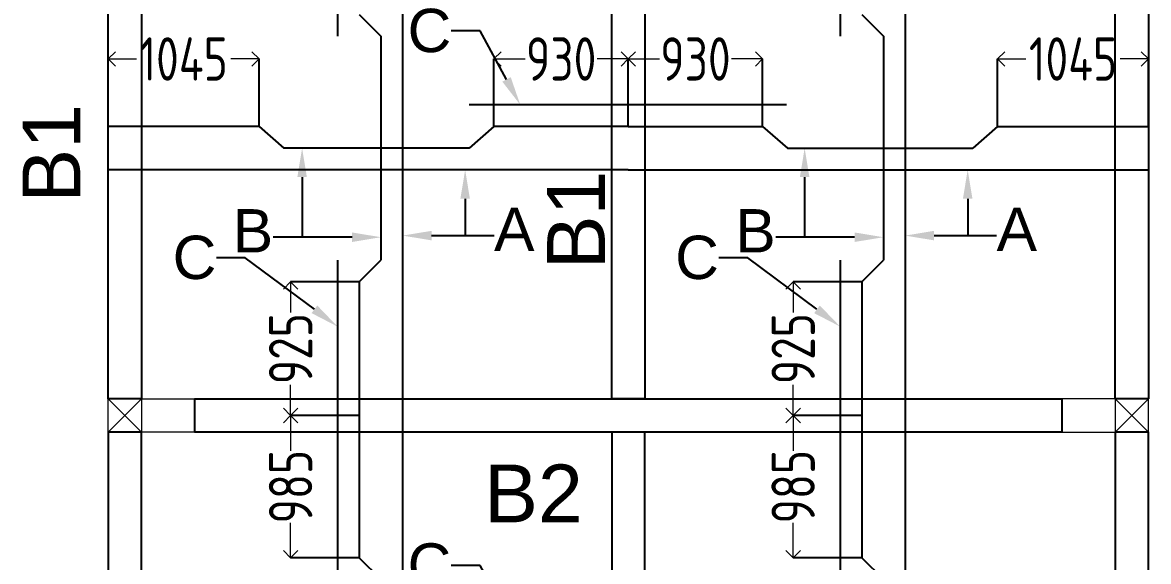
# Model space of a CAD drawing. Header units: inches. Extents: x -605 to 2991212, y -2872845 to 0.
# Drawn here: x 2795425 to 2803218, y -2646104 to -2642373 of the extents above; entities that cross this region are included whole.
import ezdxf
from ezdxf import colors
from ezdxf.entities.mleader import LeaderData, LeaderLine
from ezdxf.enums import TextEntityAlignment as Align
from ezdxf.math import Vec2, Vec3

# ---------------------------------------------------------------- set-up
doc = ezdxf.new("R2010")
doc.units = ezdxf.units.IN
doc.header["$LTSCALE"] = 600
doc.header["$MEASUREMENT"] = 0
doc.layers.add('RC BEAM', color=130, linetype='Continuous')
for name, color, linetype, lineweight in [('rDIMension', 1, 'Continuous', 18), ('rRCC 2', 40, 'Continuous', 15), ('rREINF 1', 1, 'Continuous', 25)]:
    doc.layers.add(name, color=color, linetype=linetype, lineweight=lineweight)
doc.styles.add('DIM', font='geniso.shx', dxfattribs={"width": 0.85})
doc.styles.get("Standard").update_dxf_attribs({"font": 'arial.ttf'})
doc.dimstyles.new('ST-100', dxfattribs={"dimscale": 100, "dimtxt": 2.5, "dimasz": 2, "dimexe": 0.18, "dimexo": 0.0625, "dimgap": 0.2, "dimtad": 0, "dimdec": 0, "dimzin": 0, "dimdsep": 46, "dimtxsty": 'DIM', "dimblk": 'OPEN90', "dimcen": 0.09, "dimclrd": 256, "dimclrt": 7, "dimadec": 0, "dimazin": 0, "dimtfac": 1, "dimtdec": 0, "dimtofl": 0, "dimtmove": 0, "dimatfit": 3, "dimldrblk": 'OPEN90', "dimfxl": 1, "dimtolj": 1, "dimtzin": 0, "dimlwd": -1, "dimarcsym": 0})

# ---------------------------------------------------------------- blocks, each defined once
blk = doc.blocks.new('_Open90')
at = {"color": 0, "linetype": 'ByBlock', "lineweight": -2}
for p, q in [((0, 0), (-1, 0)), ((-0.5, 0.5), (0, 0)), ((0, 0), (-0.5, -0.5))]:
    blk.add_line(p, q, dxfattribs=at)
blk = doc.blocks.new('*D2317')
at = {"layer": 'Defpoints', "color": 0}
for p in [(2796018.1, -2642625.8), (2796018.1, -2643093), (2797062.9, -2643093)]:
    blk.add_point(p, dxfattribs=at)
at = {"layer": 'rDIMension', "color": 0, "linetype": 'ByBlock', "lineweight": -2}
for p, q in [((2796018.1, -2643093), (2796018.1, -2642625.8)), ((2797062.9, -2643093), (2797062.9, -2642625.8))]:
    blk.add_line(p, q, dxfattribs=at)
at = {"layer": 'rDIMension'}
for p, q in [((2796118.1, -2642625.8), (2796214.5, -2642625.8)), ((2796962.9, -2642625.8), (2796866.5, -2642625.8))]:
    blk.add_line(p, q, dxfattribs=at)
at = {"layer": 'rDIMension', "xscale": 100, "yscale": 100, "zscale": 100, "rotation": 180}
blk.add_blockref('_Open90', (2796018.1, -2642625.8), dxfattribs=at)
at = {"layer": 'rDIMension', "xscale": 100, "yscale": 100, "zscale": 100}
blk.add_blockref('_Open90', (2797062.9, -2642625.8), dxfattribs=at)
at = {"layer": 'rDIMension', "color": 7, "insert": (2796540.5, -2642625.8), "char_height": 300, "attachment_point": 5, "style": 'DIM'}
blk.add_mtext('\\A1;1045', dxfattribs=at)
blk = doc.blocks.new('*D2318')
at = {"layer": 'Defpoints', "color": 0}
for p in [(2799618.1, -2642625.8), (2798688.4, -2643093), (2799618.1, -2643093)]:
    blk.add_point(p, dxfattribs=at)
at = {"layer": 'rDIMension', "color": 0, "linetype": 'ByBlock', "lineweight": -2}
for p, q in [((2798688.4, -2643093), (2798688.4, -2642625.8)), ((2799618.1, -2643093), (2799618.1, -2642625.8))]:
    blk.add_line(p, q, dxfattribs=at)
at = {"layer": 'rDIMension'}
for p, q in [((2798788.4, -2642625.8), (2798903.7, -2642625.8)), ((2799518.1, -2642625.8), (2799402.9, -2642625.8))]:
    blk.add_line(p, q, dxfattribs=at)
at = {"layer": 'rDIMension', "xscale": 100, "yscale": 100, "zscale": 100, "rotation": 180}
blk.add_blockref('_Open90', (2798688.4, -2642625.8), dxfattribs=at)
at = {"layer": 'rDIMension', "xscale": 100, "yscale": 100, "zscale": 100}
blk.add_blockref('_Open90', (2799618.1, -2642625.8), dxfattribs=at)
at = {"layer": 'rDIMension', "color": 7, "insert": (2799153.3, -2642625.8), "char_height": 300, "attachment_point": 5, "style": 'DIM'}
blk.add_mtext('\\A1;930', dxfattribs=at)
blk = doc.blocks.new('*D2319')
at = {"layer": 'Defpoints', "color": 0}
for p in [(2803218.2, -2642625.8), (2802173.4, -2643093), (2803218.2, -2643093)]:
    blk.add_point(p, dxfattribs=at)
at = {"layer": 'rDIMension', "color": 0, "linetype": 'ByBlock', "lineweight": -2}
for p, q in [((2802173.4, -2643093), (2802173.4, -2642625.8)), ((2803218.2, -2643093), (2803218.2, -2642625.8))]:
    blk.add_line(p, q, dxfattribs=at)
at = {"layer": 'rDIMension'}
for p, q in [((2802273.4, -2642625.8), (2802369.8, -2642625.8)), ((2803118.2, -2642625.8), (2803021.8, -2642625.8))]:
    blk.add_line(p, q, dxfattribs=at)
at = {"layer": 'rDIMension', "xscale": 100, "yscale": 100, "zscale": 100, "rotation": 180}
blk.add_blockref('_Open90', (2802173.4, -2642625.8), dxfattribs=at)
at = {"layer": 'rDIMension', "xscale": 100, "yscale": 100, "zscale": 100}
blk.add_blockref('_Open90', (2803218.2, -2642625.8), dxfattribs=at)
at = {"layer": 'rDIMension', "color": 7, "insert": (2802695.8, -2642625.8), "char_height": 300, "attachment_point": 5, "style": 'DIM'}
blk.add_mtext('\\A1;1045', dxfattribs=at)
blk = doc.blocks.new('*D2320')
at = {"layer": 'Defpoints', "color": 0}
for p in [(2799618.1, -2642625.8), (2799618.1, -2643093), (2800547.9, -2643093)]:
    blk.add_point(p, dxfattribs=at)
at = {"layer": 'rDIMension', "color": 0, "linetype": 'ByBlock', "lineweight": -2}
for p, q in [((2799618.1, -2643093), (2799618.1, -2642625.8)), ((2800547.9, -2643093), (2800547.9, -2642625.8))]:
    blk.add_line(p, q, dxfattribs=at)
at = {"layer": 'rDIMension'}
for p, q in [((2799718.1, -2642625.8), (2799833.4, -2642625.8)), ((2800447.9, -2642625.8), (2800332.6, -2642625.8))]:
    blk.add_line(p, q, dxfattribs=at)
at = {"layer": 'rDIMension', "xscale": 100, "yscale": 100, "zscale": 100, "rotation": 180}
blk.add_blockref('_Open90', (2799618.1, -2642625.8), dxfattribs=at)
at = {"layer": 'rDIMension', "xscale": 100, "yscale": 100, "zscale": 100}
blk.add_blockref('_Open90', (2800547.9, -2642625.8), dxfattribs=at)
at = {"layer": 'rDIMension', "color": 7, "insert": (2800083, -2642625.8), "char_height": 300, "attachment_point": 5, "style": 'DIM'}
blk.add_mtext('\\A1;930', dxfattribs=at)
blk = doc.blocks.new('*D2387')
at = {"layer": 'Defpoints', "color": 0}
for p in [(2797756, -2644168.4), (2797280.9, -2645093.8), (2797756, -2645093.8)]:
    blk.add_point(p, dxfattribs=at)
at = {"layer": 'rDIMension', "color": 0, "linetype": 'ByBlock', "lineweight": -2}
for p, q in [((2797756, -2644168.4), (2797280.9, -2644168.4)), ((2797756, -2645093.8), (2797280.9, -2645093.8))]:
    blk.add_line(p, q, dxfattribs=at)
at = {"layer": 'rDIMension'}
for p, q in [((2797280.9, -2644268.4), (2797280.9, -2644381.6)), ((2797280.9, -2644993.8), (2797280.9, -2644880.6))]:
    blk.add_line(p, q, dxfattribs=at)
at = {"layer": 'rDIMension', "xscale": 100, "yscale": 100, "zscale": 100}
for p, rotation in [((2797280.9, -2644168.4), 90), ((2797280.9, -2645093.8), 270)]:
    blk.add_blockref('_Open90', p, dxfattribs=dict(at, rotation=rotation))
at = {"layer": 'rDIMension', "color": 7, "insert": (2797280.9, -2644631.1), "char_height": 300, "attachment_point": 5, "rotation": 90, "style": 'DIM'}
blk.add_mtext('\\A1;925', dxfattribs=at)
blk = doc.blocks.new('*D2389')
at = {"layer": 'Defpoints', "color": 0}
for p in [(2801234.1, -2644168.4), (2800759.1, -2645093.8), (2801234.1, -2645093.8)]:
    blk.add_point(p, dxfattribs=at)
at = {"layer": 'rDIMension', "color": 0, "linetype": 'ByBlock', "lineweight": -2}
for p, q in [((2801234.1, -2644168.4), (2800759.1, -2644168.4)), ((2801234.1, -2645093.8), (2800759.1, -2645093.8))]:
    blk.add_line(p, q, dxfattribs=at)
at = {"layer": 'rDIMension'}
for p, q in [((2800759.1, -2644268.4), (2800759.1, -2644381.6)), ((2800759.1, -2644993.8), (2800759.1, -2644880.6))]:
    blk.add_line(p, q, dxfattribs=at)
at = {"layer": 'rDIMension', "xscale": 100, "yscale": 100, "zscale": 100}
for p, rotation in [((2800759.1, -2644168.4), 90), ((2800759.1, -2645093.8), 270)]:
    blk.add_blockref('_Open90', p, dxfattribs=dict(at, rotation=rotation))
at = {"layer": 'rDIMension', "color": 7, "insert": (2800759.1, -2644631.1), "char_height": 300, "attachment_point": 5, "rotation": 90, "style": 'DIM'}
blk.add_mtext('\\A1;925', dxfattribs=at)
blk = doc.blocks.new('*D2390')
at = {"layer": 'Defpoints', "color": 0}
for p in [(2797756, -2645093.8), (2797280.9, -2646078.9), (2797756, -2646078.9)]:
    blk.add_point(p, dxfattribs=at)
at = {"layer": 'rDIMension', "color": 0, "linetype": 'ByBlock', "lineweight": -2}
for p, q in [((2797756, -2645093.8), (2797280.9, -2645093.8)), ((2797756, -2646078.9), (2797280.9, -2646078.9))]:
    blk.add_line(p, q, dxfattribs=at)
at = {"layer": 'rDIMension'}
for p, q in [((2797280.9, -2645193.8), (2797280.9, -2645336.9)), ((2797280.9, -2645978.9), (2797280.9, -2645835.9))]:
    blk.add_line(p, q, dxfattribs=at)
at = {"layer": 'rDIMension', "xscale": 100, "yscale": 100, "zscale": 100}
for p, rotation in [((2797280.9, -2645093.8), 90), ((2797280.9, -2646078.9), 270)]:
    blk.add_blockref('_Open90', p, dxfattribs=dict(at, rotation=rotation))
at = {"layer": 'rDIMension', "color": 7, "insert": (2797280.9, -2645586.4), "char_height": 300, "attachment_point": 5, "rotation": 90, "style": 'DIM'}
blk.add_mtext('\\A1;985', dxfattribs=at)
blk = doc.blocks.new('*D2392')
at = {"layer": 'Defpoints', "color": 0}
for p in [(2801234.1, -2645093.8), (2800759.1, -2646078.9), (2801234.1, -2646078.9)]:
    blk.add_point(p, dxfattribs=at)
at = {"layer": 'rDIMension', "color": 0, "linetype": 'ByBlock', "lineweight": -2}
for p, q in [((2801234.1, -2645093.8), (2800759.1, -2645093.8)), ((2801234.1, -2646078.9), (2800759.1, -2646078.9))]:
    blk.add_line(p, q, dxfattribs=at)
at = {"layer": 'rDIMension'}
for p, q in [((2800759.1, -2645193.8), (2800759.1, -2645336.9)), ((2800759.1, -2645978.9), (2800759.1, -2645835.9))]:
    blk.add_line(p, q, dxfattribs=at)
at = {"layer": 'rDIMension', "xscale": 100, "yscale": 100, "zscale": 100}
for p, rotation in [((2800759.1, -2645093.8), 90), ((2800759.1, -2646078.9), 270)]:
    blk.add_blockref('_Open90', p, dxfattribs=dict(at, rotation=rotation))
at = {"layer": 'rDIMension', "color": 7, "insert": (2800759.1, -2645586.4), "char_height": 300, "attachment_point": 5, "rotation": 90, "style": 'DIM'}
blk.add_mtext('\\A1;985', dxfattribs=at)

msp = doc.modelspace()

# ---------------------------------------------------------------- linework, layer by layer
at = {"layer": 'RC BEAM', "color": 1}
for points in [[(2797606, -2640242.8), (2797606, -2642467.7)], [(2801084.1, -2640242.8), (2801084.1, -2642467.7)], [(2798056, -2641392.3), (2798056, -2645093.8)], [(2801534.1, -2641392.3), (2801534.1, -2645093.8)], [(2797756, -2642317.6), (2797906, -2642467.7)], [(2801234.1, -2642317.6), (2801384.1, -2642467.7)], [(2797906, -2642467.7), (2797906, -2644018.3)], [(2801384.1, -2642467.7), (2801384.1, -2644018.3)], [(2800712.7, -2642943), (2798517.3, -2642943)], [(2797062.9, -2643093), (2796018.1, -2643093)], [(2797062.9, -2643093), (2797233, -2643243)], [(2798688.4, -2643093), (2798517.3, -2643243)], [(2799618.1, -2643093), (2798688.4, -2643093)], [(2799618.1, -2643093), (2800547.9, -2643093)], [(2800547.9, -2643093), (2800719, -2643243)], [(2802173.4, -2643093), (2802003.3, -2643243)], [(2802173.4, -2643093), (2803218.2, -2643093)], [(2798517.3, -2643243), (2797233, -2643243)], [(2800719, -2643243), (2802003.3, -2643243)], [(2799618.1, -2643393), (2796018.1, -2643393)], [(2799618.1, -2643393), (2803218.2, -2643393)], [(2797606, -2644018.3), (2797606, -2646227.3)], [(2797756, -2644168.4), (2797906, -2644018.3)], [(2801084.1, -2644018.3), (2801084.1, -2646227.3)], [(2801234.1, -2644168.4), (2801384.1, -2644018.3)], [(2797756, -2644168.4), (2797756, -2645093.8)], [(2801234.1, -2644168.4), (2801234.1, -2645093.8)], [(2797756, -2645093.8), (2797756, -2646078.9)], [(2798056, -2645093.8), (2798056, -2648792.3)], [(2801234.1, -2645093.8), (2801234.1, -2646078.9)], [(2801534.1, -2645093.8), (2801534.1, -2648792.3)], [(2797756, -2646078.9), (2797906, -2646227.3)], [(2801234.1, -2646078.9), (2801384.1, -2646227.3)]]:
    msp.add_lwpolyline(points, dxfattribs=at)
at = {"layer": 'RC BEAM'}
for points in [[(2796248.1, -2644978.8), (2796018.1, -2644978.8), (2796018.1, -2641507.3), (2796248.1, -2641507.3)], [(2799733.1, -2644978.8), (2799503.1, -2644978.8), (2799503.1, -2641507.3), (2799733.1, -2641507.3)], [(2803218.2, -2644978.8), (2802988.2, -2644978.8), (2802988.2, -2641507.3), (2803218.2, -2641507.3)], [(2802618.2, -2645208.8), (2796618.1, -2645208.8), (2796618.1, -2644978.8), (2802618.2, -2644978.8)], [(2796018.1, -2648677.3), (2796248.1, -2648677.3), (2796248.1, -2645208.8), (2796018.1, -2645208.8)], [(2802988.2, -2648677.3), (2803218.2, -2648677.3), (2803218.2, -2645208.8), (2802988.2, -2645208.8)]]:
    msp.add_lwpolyline(points, close=True, dxfattribs=at)
at = {"layer": 'RC BEAM', "color": 4}
msp.add_lwpolyline([(2799503.1, -2648677.3), (2799733.1, -2648677.3), (2799733.1, -2645208.8), (2799503.1, -2645208.8)], close=True, dxfattribs=at)
at = {"layer": 'rRCC 2', "color": 6}
for p, q in [((2796018.1, -2644978.8), (2796248.1, -2645208.8)), ((2796018.1, -2645208.8), (2796248.1, -2644978.8)), ((2803218.2, -2644978.8), (2802988.2, -2645208.8)), ((2803218.2, -2645208.8), (2802988.2, -2644978.8))]:
    msp.add_line(p, q, dxfattribs=at)
for points in [[(2796018.1, -2645208.8), (2796018.1, -2644978.8), (2796618.1, -2644978.8), (2796618.1, -2645208.8)], [(2796018.1, -2644978.8), (2796248.1, -2644978.8), (2796248.1, -2645208.8), (2796018.1, -2645208.8)], [(2803218.2, -2645208.8), (2803218.2, -2644978.8), (2802618.2, -2644978.8), (2802618.2, -2645208.8)], [(2803218.2, -2644978.8), (2802988.2, -2644978.8), (2802988.2, -2645208.8), (2803218.2, -2645208.8)]]:
    msp.add_lwpolyline(points, close=True, dxfattribs=at)

# ---------------------------------------------------------------- texts
at = {"layer": 'rRCC 2'}
for p in [(2795625.3, -2643278.7), (2799256.1, -2643739.8)]:
    msp.add_text('B1', height=400, rotation=90, dxfattribs=at).set_placement(p, align=Align.MIDDLE_CENTER)
msp.add_text('B2', height=400, dxfattribs=at).set_placement((2798961.8, -2645633), align=Align.MIDDLE_CENTER)

# ---------------------------------------------------------------- dimensions: what is measured, and where the dimension line sits
at = {"layer": 'rDIMension', "color": 1, "linetype": 'ByBlock'}
for base, p1, p2, picture, middle in [((2796018.1, -2642625.8), (2797062.9, -2643093), (2796018.1, -2643093), '*D2317', (2796540.5, -2642625.8)), ((2799618.1, -2642625.8), (2798688.4, -2643093), (2799618.1, -2643093), '*D2318', (2799153.3, -2642625.8))]:
    dim = msp.add_linear_dim(base=base, p1=p1, p2=p2, dimstyle='ST-100', override={"dimtxt": 3, "dimasz": 1, "dimexe": 0, "dimexo": 0, "dimblk": 'Open90', "dimtmove": 1, "dimfxl": 1.25, "dimtfillclr": 256, "dimarcsym": 2}, dxfattribs=at)
    dim.commit()
    dim.dimension.update_dxf_attribs({"geometry": picture, "text_midpoint": middle})
for base, p1, p2, angle, picture, middle in [((2799618.1, -2642625.8), (2800547.9, -2643093), (2799618.1, -2643093), 180, '*D2320', (2800083, -2642625.8)), ((2803218.2, -2642625.8), (2802173.4, -2643093), (2803218.2, -2643093), 180, '*D2319', (2802695.8, -2642625.8)), ((2797280.9, -2645093.8), (2797756, -2644168.4), (2797756, -2645093.8), 90, '*D2387', (2797280.9, -2644631.1)), ((2800759.1, -2645093.8), (2801234.1, -2644168.4), (2801234.1, -2645093.8), 90, '*D2389', (2800759.1, -2644631.1)), ((2797280.9, -2646078.9), (2797756, -2645093.8), (2797756, -2646078.9), 90, '*D2390', (2797280.9, -2645586.4)), ((2800759.1, -2646078.9), (2801234.1, -2645093.8), (2801234.1, -2646078.9), 90, '*D2392', (2800759.1, -2645586.4))]:
    dim = msp.add_linear_dim(base=base, p1=p1, p2=p2, angle=angle, dimstyle='ST-100', override={"dimtxt": 3, "dimasz": 1, "dimexe": 0, "dimexo": 0, "dimblk": 'Open90', "dimtmove": 1, "dimfxl": 1.25, "dimtfillclr": 256, "dimarcsym": 2}, dxfattribs=at)
    dim.commit()
    dim.dimension.update_dxf_attribs({"geometry": picture, "text_midpoint": middle})

# ---------------------------------------------------------------- leaders
at = {"layer": 'rREINF 1', "color": 3, "linetype": 'ByBlock'}
ml = msp.add_multileader_mtext('Standard', dxfattribs=at)
ml.set_content('C', color=3)
ml.set_leader_properties()
ml.build(insert=Vec2(0, 0))
ml.multileader.update_dxf_attribs({"text_top_attachment_type": 0, "text_bottom_attachment_type": 0, "dogleg_length": 200, "arrow_head_size": 200})
ctx = ml.context
ctx.base_point, ctx.char_height, ctx.arrow_head_size, ctx.landing_gap_size, ctx.plane_origin = Vec3(2798127.6, -2642430.8), 300, 200, 0.09, Vec3(2798449, -2643430.9)
ctx.text_align_type = 2
notes = []
notes.append((ctx, [(1, (1, 1, 0), (2798593, -2642430.8), (-1, 0), 200, [(0, [(2798870.4, -2642943)], 256, [])])]))
ctx.mtext.insert, ctx.mtext.alignment, ctx.mtext.flow_direction = Vec3(2798392.9, -2642278.3), 3, 5
ml = msp.add_multileader_mtext('Standard', dxfattribs=at)
ml.set_content('B', color=3)
ml.set_leader_properties()
ml.build(insert=Vec2(0, 0))
ml.multileader.update_dxf_attribs({"text_top_attachment_type": 0, "text_bottom_attachment_type": 0, "dogleg_length": 200, "arrow_head_size": 200})
ctx = ml.context
ctx.base_point, ctx.char_height, ctx.arrow_head_size, ctx.landing_gap_size, ctx.plane_origin = Vec3(2796933.6, -2643859.4), 300, 200, 0.09, Vec3(2797394.5, -2643266.2)
ctx.text_align_type = 2
notes.append((ctx, [(0, (1, 1, 0), (2797360.4, -2643859.4), (-1, 0), 200, [(0, [(2797360.4, -2643243)], 256, [])])]))
ctx.mtext.insert, ctx.mtext.alignment, ctx.mtext.flow_direction = Vec3(2797160.3, -2643665), 3, 5
ml = msp.add_multileader_mtext('Standard', dxfattribs=at)
ml.set_content('B', color=3)
ml.set_leader_properties()
ml.build(insert=Vec2(0, 0))
ml.multileader.update_dxf_attribs({"text_top_attachment_type": 0, "text_bottom_attachment_type": 0, "dogleg_length": 200, "arrow_head_size": 200})
ctx = ml.context
ctx.base_point, ctx.char_height, ctx.arrow_head_size, ctx.landing_gap_size, ctx.plane_origin = Vec3(2800411.8, -2643859.4), 300, 200, 0.09, Vec3(2800872.6, -2643266.2)
ctx.text_align_type = 2
notes.append((ctx, [(0, (1, 1, 0), (2800838.5, -2643859.4), (-1, 0), 200, [(0, [(2800838.5, -2643243)], 256, [])])]))
ctx.mtext.insert, ctx.mtext.alignment, ctx.mtext.flow_direction = Vec3(2800638.4, -2643665), 3, 5
ml = msp.add_multileader_mtext('Standard', dxfattribs=at)
ml.set_content('A', color=3)
ml.set_leader_properties()
ml.build(insert=Vec2(0, 0))
ml.multileader.update_dxf_attribs({"text_top_attachment_type": 0, "text_bottom_attachment_type": 0, "dogleg_length": 200, "arrow_head_size": 200})
ctx = ml.context
ctx.base_point, ctx.char_height, ctx.arrow_head_size, ctx.landing_gap_size, ctx.plane_origin = Vec3(2798688.8, -2643848.2), 300, 200, 0.09, Vec3(2798642.2, -2643255)
notes.append((ctx, [(0, (1, 1, 0), (2798488.8, -2643848.2), (1, 0), 200, [(0, [(2798488.8, -2643393)], 256, [])])]))
ctx.mtext.insert, ctx.mtext.flow_direction = Vec3(2798688.9, -2643653.8), 5
ml = msp.add_multileader_mtext('Standard', dxfattribs=at)
ml.set_content('A', color=3)
ml.set_leader_properties()
ml.build(insert=Vec2(0, 0))
ml.multileader.update_dxf_attribs({"text_top_attachment_type": 0, "text_bottom_attachment_type": 0, "dogleg_length": 200, "arrow_head_size": 200})
ctx = ml.context
ctx.base_point, ctx.char_height, ctx.arrow_head_size, ctx.landing_gap_size, ctx.plane_origin = Vec3(2802166.9, -2643848.2), 300, 200, 0.09, Vec3(2802120.3, -2643255)
notes.append((ctx, [(0, (1, 1, 0), (2801966.9, -2643848.2), (1, 0), 200, [(0, [(2801966.9, -2643393)], 256, [])])]))
ctx.mtext.insert, ctx.mtext.flow_direction = Vec3(2802167, -2643653.8), 5
ml = msp.add_multileader_mtext('Standard', dxfattribs=at)
ml.set_content('', color=3)
ml.set_leader_properties()
ml.build(insert=Vec2(0, 0))
ml.multileader.update_dxf_attribs({"text_top_attachment_type": 0, "text_bottom_attachment_type": 0, "dogleg_length": 200, "arrow_head_size": 200})
ctx = ml.context
ctx.base_point, ctx.char_height, ctx.arrow_head_size, ctx.landing_gap_size, ctx.plane_origin = Vec3(2797160.2, -2643859.4), 300, 200, 0.09, Vec3(2797963.7, -2643859.4)
ctx.text_align_type = 2
notes.append((ctx, [(0, (1, 1, 0), (2797360.4, -2643859.4), (-1, 0), 200, [(0, [(2797906, -2643859.4)], 256, [])])]))
ctx.mtext.insert, ctx.mtext.alignment, ctx.mtext.flow_direction = Vec3(2797160.3, -2643709.4), 3, 5
ml = msp.add_multileader_mtext('Standard', dxfattribs=at)
ml.set_content('', color=3)
ml.set_leader_properties()
ml.build(insert=Vec2(0, 0))
ml.multileader.update_dxf_attribs({"text_top_attachment_type": 0, "text_bottom_attachment_type": 0, "dogleg_length": 200, "arrow_head_size": 200})
ctx = ml.context
ctx.base_point, ctx.char_height, ctx.arrow_head_size, ctx.landing_gap_size, ctx.plane_origin = Vec3(2798688.8, -2643848.2), 300, 200, 0.09, Vec3(2798072.9, -2643848.2)
notes.append((ctx, [(0, (1, 1, 0), (2798488.8, -2643848.2), (1, 0), 200, [(0, [(2798056, -2643848.2)], 256, [])])]))
ctx.mtext.insert, ctx.mtext.flow_direction = Vec3(2798688.9, -2643698.2), 5
ml = msp.add_multileader_mtext('Standard', dxfattribs=at)
ml.set_content('', color=3)
ml.set_leader_properties()
ml.build(insert=Vec2(0, 0))
ml.multileader.update_dxf_attribs({"text_top_attachment_type": 0, "text_bottom_attachment_type": 0, "dogleg_length": 200, "arrow_head_size": 200})
ctx = ml.context
ctx.base_point, ctx.char_height, ctx.arrow_head_size, ctx.landing_gap_size, ctx.plane_origin = Vec3(2800638.3, -2643859.4), 300, 200, 0.09, Vec3(2801441.8, -2643859.4)
ctx.text_align_type = 2
notes.append((ctx, [(0, (1, 1, 0), (2800838.5, -2643859.4), (-1, 0), 200, [(0, [(2801384.1, -2643859.4)], 256, [])])]))
ctx.mtext.insert, ctx.mtext.alignment, ctx.mtext.flow_direction = Vec3(2800638.4, -2643709.4), 3, 5
ml = msp.add_multileader_mtext('Standard', dxfattribs=at)
ml.set_content('', color=3)
ml.set_leader_properties()
ml.build(insert=Vec2(0, 0))
ml.multileader.update_dxf_attribs({"text_top_attachment_type": 0, "text_bottom_attachment_type": 0, "dogleg_length": 200, "arrow_head_size": 200})
ctx = ml.context
ctx.base_point, ctx.char_height, ctx.arrow_head_size, ctx.landing_gap_size, ctx.plane_origin = Vec3(2802166.9, -2643848.2), 300, 200, 0.09, Vec3(2801551.1, -2643848.2)
notes.append((ctx, [(0, (1, 1, 0), (2801966.9, -2643848.2), (1, 0), 200, [(0, [(2801534.1, -2643848.2)], 256, [])])]))
ctx.mtext.insert, ctx.mtext.flow_direction = Vec3(2802167, -2643698.2), 5
ml = msp.add_multileader_mtext('Standard', dxfattribs=at)
ml.set_content('C', color=3)
ml.set_leader_properties()
ml.build(insert=Vec2(0, 0))
ml.multileader.update_dxf_attribs({"text_top_attachment_type": 0, "text_bottom_attachment_type": 0, "dogleg_length": 200, "arrow_head_size": 200})
ctx = ml.context
ctx.base_point, ctx.char_height, ctx.arrow_head_size, ctx.landing_gap_size, ctx.plane_origin = Vec3(2796501.5, -2644001.3), 300, 200, 0.09, Vec3(2797184.6, -2644728.7)
ctx.text_align_type = 2
notes.append((ctx, [(1, (1, 1, 0), (2796966.9, -2644001.3), (-1, 0), 200, [(0, [(2797606, -2644478.1)], 256, [])])]))
ctx.mtext.insert, ctx.mtext.alignment, ctx.mtext.flow_direction = Vec3(2796766.8, -2643848.8), 3, 5
ml = msp.add_multileader_mtext('Standard', dxfattribs=at)
ml.set_content('C', color=3)
ml.set_leader_properties()
ml.build(insert=Vec2(0, 0))
ml.multileader.update_dxf_attribs({"text_top_attachment_type": 0, "text_bottom_attachment_type": 0, "dogleg_length": 200, "arrow_head_size": 200})
ctx = ml.context
ctx.base_point, ctx.char_height, ctx.arrow_head_size, ctx.landing_gap_size, ctx.plane_origin = Vec3(2799979.6, -2644001.3), 300, 200, 0.09, Vec3(2800662.7, -2644728.7)
ctx.text_align_type = 2
notes.append((ctx, [(1, (1, 1, 0), (2800445, -2644001.3), (-1, 0), 200, [(0, [(2801084.1, -2644478.1)], 256, [])])]))
ctx.mtext.insert, ctx.mtext.alignment, ctx.mtext.flow_direction = Vec3(2800244.9, -2643848.8), 3, 5
ml = msp.add_multileader_mtext('Standard', dxfattribs=at)
ml.set_content('C', color=3)
ml.set_leader_properties()
ml.build(insert=Vec2(0, 0))
ml.multileader.update_dxf_attribs({"text_top_attachment_type": 0, "text_bottom_attachment_type": 0, "dogleg_length": 200, "arrow_head_size": 200})
ctx = ml.context
ctx.base_point, ctx.char_height, ctx.arrow_head_size, ctx.landing_gap_size, ctx.plane_origin = Vec3(2798127.6, -2646130.8), 300, 200, 0.09, Vec3(2798449, -2647130.9)
ctx.text_align_type = 2
notes.append((ctx, [(1, (1, 1, 0), (2798593, -2646130.8), (-1, 0), 200, [(0, [(2798870.4, -2646643)], 256, [])])]))
ctx.mtext.insert, ctx.mtext.alignment, ctx.mtext.flow_direction = Vec3(2798392.9, -2645978.3), 3, 5
for ctx, leaders in notes:
    for number, flags, end, landing, length, lines in leaders:
        leader = LeaderData()
        leader.index, (leader.has_last_leader_line, leader.has_dogleg_vector, leader.attachment_direction) = number, flags
        leader.last_leader_point, leader.dogleg_vector, leader.dogleg_length = Vec3(end), Vec3(landing), length
        for number, points, colour, breaks in lines:
            line = LeaderLine()
            line.index, line.vertices, line.color, line.breaks = number, Vec3.list(points), colors.encode_raw_color(colour), breaks
            leader.lines.append(line)
        ctx.leaders.append(leader)

doc.saveas('drawing.dxf')
